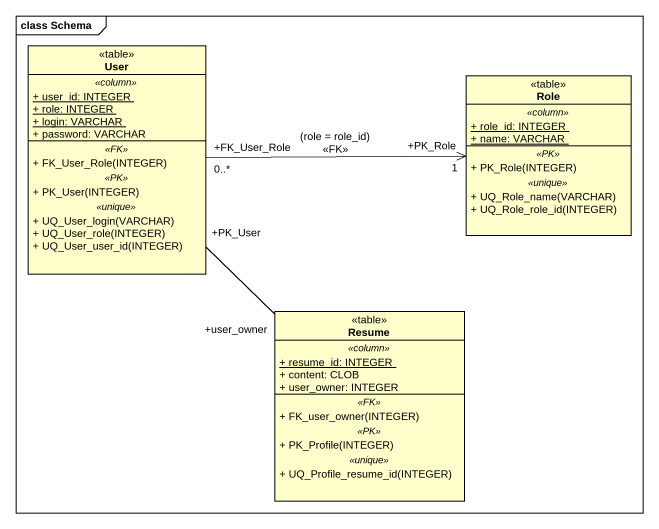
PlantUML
@startuml
mainframe class Schema
hide circle
hide empty members
skinparam classAttributeIconSize 0
class User <<table>> {
  .. <<column>> ..
  {static} + user_id: INTEGER
  {static} + role: INTEGER
  {static} + login: VARCHAR
  + password: VARCHAR
  .. <<FK>> ..
  + FK_User_Role(INTEGER)
  .. <<PK>> ..
  + PK_User(INTEGER)
  .. <<unique>> ..
  + UQ_User_login(VARCHAR)
  + UQ_User_role(INTEGER)
  + UQ_User_user_id(INTEGER)
}
class Role <<table>> {
  .. <<column>> ..
  {static} + role_id: INTEGER
  {static} + name: VARCHAR
  .. <<PK>> ..
  + PK_Role(INTEGER)
  .. <<unique>> ..
  + UQ_Role_name(VARCHAR)
  + UQ_Role_role_id(INTEGER)
}
class Resume <<table>> {
  .. <<column>> ..
  {static} + resume_id: INTEGER
  + content: CLOB
  + user_owner: INTEGER
  .. <<FK>> ..
  + FK_user_owner(INTEGER)
  .. <<PK>> ..
  + PK_Profile(INTEGER)
  .. <<unique>> ..
  + UQ_Profile_resume_id(INTEGER)
}
User "+FK_User_Role\n0..*" -right-> "+PK_Role\n1" Role : (role = role_id)\n<<FK>>
Resume "+user_owner" -up- "+PK_User" User
@enduml
